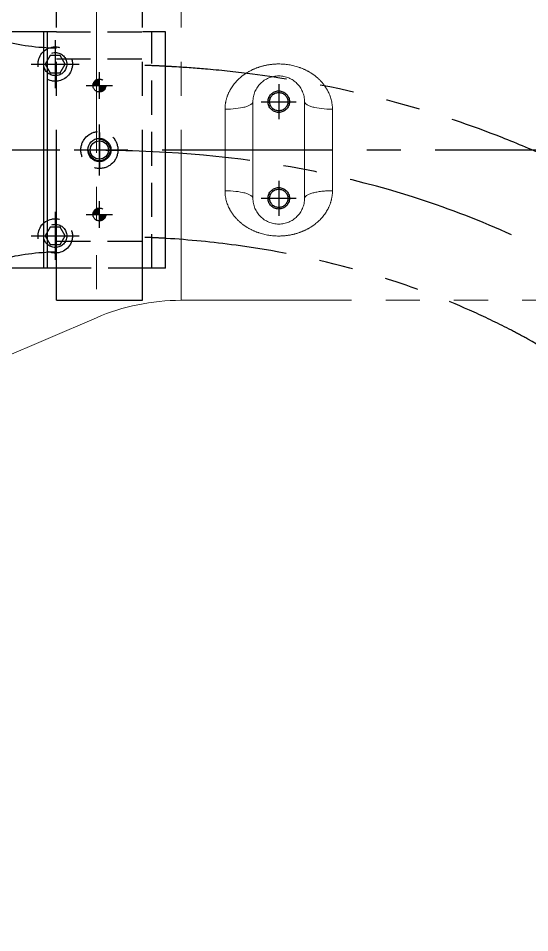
# Model space of a CAD drawing. Extents: x -2384 to 29887, y -2542 to 22350.
# Drawn here: x 2470.7 to 2708.7, y 4485 to 4910.8 of the extents above; entities that cross this region are included whole.
import ezdxf

# ---------------------------------------------------------------- set-up
doc = ezdxf.new("R2010")
doc.units = 0
doc.header["$LTSCALE"] = 63.5
doc.header["$MEASUREMENT"] = 0
for name, pattern in [('CENTER', [2, 1.25, -0.25, 0.25, -0.25]), ('HIDDEN', [0.375, 0.25, -0.125]), ('PHANTOM', [2.5, 1.25, -0.25, 0.25, -0.25, 0.25, -0.25])]:
    doc.linetypes.add(name, pattern=pattern)
doc.layers.get('0').update_dxf_attribs({"linetype": 'CONTINUOUS'})
for name, color, linetype in [('1', 4, 'HIDDEN'), ('2', 2, 'CENTER'), ('4', 6, 'PHANTOM'), ('Umbilical', 1, 'PHANTOM')]:
    doc.layers.add(name, color=color, linetype=linetype)

# ---------------------------------------------------------------- blocks, each defined once
blk = doc.blocks.new('DWLHM6pS', base_point=(19682.26, 2852.89))
for p, q in [((19682.26, 2849.89), (19679.26, 2852.89)), ((19679.61, 2852.89), (19682.26, 2850.25)), ((19679.97, 2852.89), (19682.26, 2850.61)), ((19680.33, 2852.89), (19682.26, 2850.97)), ((19680.69, 2852.89), (19682.26, 2851.33)), ((19681.05, 2852.89), (19682.26, 2851.69)), ((19681.41, 2852.89), (19682.26, 2852.05)), ((19681.77, 2852.89), (19682.26, 2852.41)), ((19682.13, 2852.89), (19682.26, 2852.77)), ((19682.26, 2855.89), (19685.26, 2852.89)), ((19682.26, 2855.53), (19684.9, 2852.89)), ((19682.26, 2855.17), (19684.54, 2852.89)), ((19682.26, 2854.81), (19684.18, 2852.89)), ((19682.26, 2854.46), (19683.82, 2852.89)), ((19682.26, 2854.1), (19683.46, 2852.89)), ((19682.26, 2853.74), (19683.1, 2852.89)), ((19682.26, 2853.38), (19682.74, 2852.89)), ((19682.26, 2853.02), (19682.38, 2852.89)), ((19682.64, 2855.87), (19685.23, 2853.28)), ((19683.09, 2855.77), (19685.14, 2853.73)), ((19683.71, 2855.52), (19684.88, 2854.34)), ((19679.28, 2852.51), (19681.87, 2849.92)), ((19679.37, 2852.05), (19681.42, 2850.01)), ((19679.63, 2851.44), (19680.8, 2850.27))]:
    blk.add_line(p, q)
blk.add_circle((19682.26, 2852.89), 3)
at = {"layer": '2'}
for p, q in [((19682.26, 2859.07), (19682.26, 2846.72)), ((19676.08, 2852.89), (19688.43, 2852.89))]:
    blk.add_line(p, q, dxfattribs=at)
blk = doc.blocks.new('CBOREM10x1-0000eS', base_point=(20607.06, 2546.46))
blk.add_circle((20607.06, 2546.46), 5.4)
at = {"layer": '1'}
blk.add_circle((20607.06, 2546.46), 8.62, dxfattribs=at)
at = {"layer": '2'}
for p, q in [((20607.06, 2558.26), (20607.06, 2534.66)), ((20595.26, 2546.46), (20618.86, 2546.46))]:
    blk.add_line(p, q, dxfattribs=at)
blk = doc.blocks.new('CLHOLEM10pH', base_point=(3099.8, 1005.99))
at = {"layer": '1'}
blk.add_circle((3099.8, 1005.99), 5.4, dxfattribs=at)
at = {"layer": '2'}
for p, q in [((3099.8, 1014.57), (3099.8, 997.42)), ((3091.23, 1005.99), (3108.38, 1005.99))]:
    blk.add_line(p, q, dxfattribs=at)
blk = doc.blocks.new('SHCSM10PS', base_point=(2107.68, 4878.69))
blk.add_lwpolyline([(2112.3, 4878.69), (2109.99, 4882.69), (2105.37, 4882.69), (2103.06, 4878.69), (2105.37, 4874.69), (2109.99, 4874.69), (2112.3, 4878.69), (2112.3, 4878.69)])
blk.add_circle((2107.68, 4878.69), 8)
at = {"layer": '2'}
for p, q in [((2107.68, 4889.87), (2107.68, 4867.52)), ((2096.51, 4878.69), (2118.86, 4878.69))]:
    blk.add_line(p, q, dxfattribs=at)
blk = doc.blocks.new('TAPHM10pS', base_point=(1160.49, 1248.89))
blk.add_circle((1160.49, 1248.89), 4.25)
at = {"layer": '1'}
blk.add_circle((1160.49, 1248.89), 5, dxfattribs=at)
at = {"layer": '2'}
for p, q in [((1160.49, 1257.06), (1160.49, 1240.71)), ((1152.31, 1248.89), (1168.66, 1248.89))]:
    blk.add_line(p, q, dxfattribs=at)
blk = doc.blocks.new('165F-TOP')
at = {"lineweight": 0}
for p, q in [((649.63, 78.09), (649.63, -78.09)), ((689.03, -70), (689.03, 70)), ((722.5, 0), (722.5, 22.5)), ((746.5, 22.5), (746.5, 0)), ((709.5, -18.98), (709.5, 18.98)), ((759.5, 18.98), (759.5, -18.98)), ((722.5, -22.5), (722.5, 0)), ((746.5, 0), (746.5, -22.5)), ((689.03, -70), (1249.58, -70)), ((604.56, -97.4), (649.63, -78.09))]:
    blk.add_line(p, q, dxfattribs=at)
for p, q in [((734.5, 30.67), (734.5, 14.32)), ((726.32, 22.5), (742.67, 22.5)), ((734.5, -14.32), (734.5, -30.67)), ((726.32, -22.5), (742.67, -22.5))]:
    blk.add_line(p, q)
for centre, radius in [((734.5, 22.5), 5), ((734.5, 22.5), 4.25), ((734.5, -22.5), 5), ((734.5, -22.5), 4.25)]:
    blk.add_circle(centre, radius)
for centre, radius, start, end in [((734.5, 22.5), 12, 0, 180), ((734.5, -22.5), 12, 180, 0), ((689.03, -170), 100, 90, 113.1986)]:
    blk.add_arc(centre, radius, start, end, dxfattribs=at)
for centre, major_axis, start_param, end_param in [((709.5, 22.5), (13, 0), 4.712389, 6.283185), ((759.5, 22.5), (-13, 0), 0, 1.570796), ((709.5, -22.5), (-13, 0), 3.141593, 4.712389), ((759.5, -22.5), (13, 0), 1.570796, 3.141593)]:
    blk.add_ellipse(centre, major_axis=major_axis, ratio=0.271084, start_param=start_param, end_param=end_param, dxfattribs=at)
for points in [[(709.5, 18.98), (709.5, 20.51), (709.7, 21.99), (710.43, 24.87), (710.98, 26.27), (713.05, 30.17), (715.01, 32.45), (718.49, 35.23), (719.77, 36.06), (722.42, 37.48), (723.82, 38.08), (726.74, 39.06), (728.27, 39.44), (731.35, 39.93), (732.91, 40.06), (737.65, 40.06), (740.77, 39.56), (745.18, 38.09), (746.58, 37.48), (749.23, 36.06), (750.5, 35.23), (752.83, 33.38), (753.89, 32.36), (755.78, 30.12), (756.63, 28.89), (758.7, 24.99), (759.5, 22.04), (759.5, 18.98)], [(759.5, -18.98), (759.5, -20.51), (759.3, -21.99), (758.57, -24.87), (758.02, -26.27), (755.95, -30.17), (753.99, -32.45), (750.51, -35.23), (749.23, -36.06), (746.58, -37.48), (745.18, -38.08), (742.26, -39.06), (740.73, -39.44), (737.65, -39.93), (736.09, -40.06), (731.35, -40.06), (728.23, -39.56), (723.82, -38.09), (722.42, -37.48), (719.77, -36.06), (718.5, -35.23), (716.17, -33.38), (715.11, -32.36), (713.22, -30.12), (712.37, -28.89), (710.3, -24.99), (709.5, -22.04), (709.5, -18.98)]]:
    blk.add_open_spline(points, degree=3, knots=[0, 0, 0, 0, 0.0625, 0.0625, 0.125, 0.125, 0.25, 0.25, 0.3125, 0.3125, 0.375, 0.375, 0.4375, 0.4375, 0.5, 0.5, 0.625, 0.625, 0.6875, 0.6875, 0.75, 0.75, 0.8125, 0.8125, 0.875, 0.875, 1, 1, 1, 1], dxfattribs=at)
at = {"layer": '2'}
blk.add_line((-589.77, 0), (1847.25, 0), dxfattribs=at)

msp = doc.modelspace()

# ---------------------------------------------------------------- linework, layer by layer
for p, q in [((2488.42, 4904.48), (2449.69, 4904.48)), ((2482.63, 4794.48), (2482.63, 4904.48)), ((2484.28, 4794.48), (2484.28, 4904.48)), ((2539.23, 4904.48), (2528.42, 4904.48)), ((2488.42, 4794.48), (2449.69, 4794.48)), ((2539.23, 4794.48), (2528.42, 4794.48))]:
    msp.add_line(p, q)
at = {"ltscale": 25.4}
msp.add_line((2539.23, 4794.48), (2539.23, 4904.48), dxfattribs=at)
at = {"layer": '1'}
for p, q in [((2488.42, 4904.48), (2528.42, 4904.48)), ((2532.88, 4794.48), (2532.88, 4904.48)), ((2488.42, 4891.98), (2528.42, 4891.98)), ((2488.42, 4806.98), (2528.42, 4806.98)), ((2528.42, 4794.48), (2488.42, 4794.48))]:
    msp.add_line(p, q, dxfattribs=at)
at = {"layer": '2'}
msp.add_spline([(3370.53, 4525.9), (3239.72, 4525.35), (3094.74, 4535.33), (2934.64, 4623.27), (2821.01, 4728.37), (2718.69, 4800.95), (2539.45, 4848.37), (2489.64, 4849.48)], degree=3, dxfattribs=at)
at = {"layer": 'Umbilical'}
for p, q in [((2488.42, 4779.48), (2488.42, 4919.48)), ((2528.42, 4779.48), (2528.42, 4919.48)), ((2488.42, 4779.48), (2528.42, 4779.48))]:
    msp.add_line(p, q, dxfattribs=at)
for centre, start, end in [((2490.51, 5011.67), 242.9921, 268.9595), ((2490.51, 4687.3), 91.0405, 117.0079)]:
    msp.add_arc(centre, 114.69, start, end, dxfattribs=at)
for points, knots in [([(3292.51, 4565.62), (3255.88, 4565.53), (3247.54, 4565.44), (3226.04, 4565.19), (3213.09, 4565.01), (3187.72, 4565.1), (3175.29, 4565.36), (3151.11, 4566.72), (3139.37, 4567.83), (3124.17, 4570.11), (3120.35, 4570.76), (3112.57, 4572.26), (3108.61, 4573.12), (3102, 4574.73), (3099.3, 4575.44), (3093.89, 4576.96), (3091.19, 4577.77), (3083.1, 4580.35), (3077.72, 4582.26), (3060.47, 4589), (3048.66, 4594.54), (3025.35, 4607.15), (3013.84, 4614.22), (2991.26, 4629.55), (2980.2, 4637.8), (2966.45, 4648.86), (2963.5, 4651.28), (2954.73, 4658.62), (2948.95, 4663.64), (2937.46, 4673.91), (2931.75, 4679.15), (2915.04, 4694.76), (2904.05, 4705.38), (2881.64, 4726.89), (2870.22, 4737.79), (2854.88, 4751.77), (2851.38, 4754.91), (2840.74, 4764.31), (2833.5, 4770.51), (2818.66, 4782.67), (2811.07, 4788.64), (2795.66, 4800.14), (2787.85, 4805.69), (2773.2, 4815.48), (2766.42, 4819.78), (2752.69, 4828), (2745.74, 4831.91), (2735.17, 4837.48), (2731.65, 4839.27), (2724.59, 4842.73), (2721.04, 4844.42), (2710.32, 4849.32), (2703.09, 4852.39), (2681.19, 4861.02), (2666.32, 4865.99), (2627.75, 4876.85), (2603.79, 4881.66), (2572.76, 4885.68), (2565.77, 4886.45), (2553.66, 4887.52), (2548.54, 4887.9), (2541.48, 4888.32), (2539.54, 4888.43), (2535.69, 4888.62), (2533.77, 4888.7), (2531.12, 4888.81), (2530.38, 4888.83), (2529.64, 4888.86)], [29.163867, 29.163867, 29.163867, 29.163867, 54.08143, 54.08143, 93.142795, 93.142795, 132.204161, 132.204161, 171.265526, 171.265526, 184.613031, 184.613031, 198.800761, 198.800761, 208.673498, 208.673498, 218.546235, 218.546235, 238.291709, 238.291709, 282.05853, 282.05853, 325.825351, 325.825351, 369.592171, 369.592171, 381.643206, 381.643206, 405.745274, 405.745274, 429.847342, 429.847342, 476.3254, 476.3254, 522.803457, 522.803457, 536.332169, 536.332169, 563.389593, 563.389593, 590.447017, 590.447017, 616.997444, 616.997444, 639.039965, 639.039965, 660.727846, 660.727846, 671.37706, 671.37706, 682.026275, 682.026275, 703.324703, 703.324703, 745.921561, 745.921561, 812.526567, 812.526567, 831.861555, 831.861555, 846.041044, 846.041044, 851.412935, 851.412935, 856.784827, 856.784827, 858.866706, 858.866706, 858.866706, 858.866706]), ([(3292.51, 4485.71), (3269.29, 4485.66), (3264.75, 4485.62), (3254.06, 4485.51), (3247.9, 4485.44), (3239.36, 4485.34), (3237, 4485.31), (3232.25, 4485.25), (3229.86, 4485.22), (3222.67, 4485.15), (3217.84, 4485.1), (3203.24, 4485.02), (3193.37, 4485.04), (3170.21, 4485.51), (3156.83, 4486.09), (3129.78, 4488.41), (3116.11, 4490.15), (3097.11, 4493.76), (3091.83, 4494.88), (3084.21, 4496.72), (3081.87, 4497.31), (3077.22, 4498.54), (3074.91, 4499.19), (3068, 4501.19), (3063.43, 4502.62), (3049.86, 4507.19), (3040.97, 4510.61), (3016.73, 4520.99), (3001.73, 4528.64), (2972.81, 4545.42), (2958.88, 4554.55), (2937.69, 4569.77), (2930.09, 4575.54), (2917.87, 4585.24), (2913.14, 4589.1), (2903.84, 4596.9), (2899.28, 4600.83), (2885.83, 4612.67), (2877.16, 4620.63), (2857.12, 4639.46), (2845.92, 4650.3), (2823.81, 4671.49), (2812.9, 4681.85), (2796.93, 4696.29), (2791.94, 4700.71), (2781.86, 4709.37), (2776.77, 4713.61), (2761.38, 4726.03), (2750.93, 4733.89), (2729.65, 4748.52), (2718.81, 4755.3), (2705.22, 4762.82), (2702.67, 4764.19), (2694.43, 4768.48), (2688.65, 4771.29), (2671.03, 4779.25), (2658.91, 4783.95), (2627.59, 4794.31), (2608.02, 4799.15), (2582.79, 4803.54), (2577.4, 4804.37), (2561.18, 4806.57), (2550.31, 4807.64), (2537.36, 4808.43), (2535.27, 4808.54), (2531.99, 4808.7), (2530.82, 4808.75), (2529.64, 4808.8)], [20.334508, 20.334508, 20.334508, 20.334508, 33.977431, 33.977431, 52.480062, 52.480062, 59.554249, 59.554249, 66.628436, 66.628436, 80.776809, 80.776809, 109.073556, 109.073556, 146.426776, 146.426776, 183.779995, 183.779995, 198.110891, 198.110891, 204.457632, 204.457632, 210.804374, 210.804374, 223.497857, 223.497857, 248.884823, 248.884823, 294.104544, 294.104544, 339.324266, 339.324266, 365.586384, 365.586384, 382.559266, 382.559266, 399.532148, 399.532148, 433.477911, 433.477911, 479.937882, 479.937882, 526.397853, 526.397853, 547.442886, 547.442886, 568.487919, 568.487919, 610.577985, 610.577985, 652.66805, 652.66805, 662.327825, 662.327825, 683.755001, 683.755001, 726.609352, 726.609352, 792.052943, 792.052943, 809.761036, 809.761036, 845.17722, 845.17722, 852.001819, 852.001819, 855.792101, 855.792101, 855.792101, 855.792101])]:
    msp.add_open_spline(points, degree=3, knots=knots, dxfattribs=at)

# ---------------------------------------------------------------- block references
for name, p in [('CLHOLEM10pH', (2487.88, 4889.48)), ('TAPHM10pS', (2508.42, 4849.48)), ('CLHOLEM10pH', (2487.88, 4809.48))]:
    msp.add_blockref(name, p)
at = {"rotation": 90}
msp.add_blockref('CBOREM10x1-0000eS', (2508.42, 4849.48), dxfattribs=at)
at = {"layer": '1'}
for p in [(2487.88, 4889.48), (2487.88, 4809.48)]:
    msp.add_blockref('SHCSM10PS', p, dxfattribs=at)
at = {"layer": '1', "rotation": 90}
for p in [(2508.42, 4879.48), (2508.42, 4819.48)]:
    msp.add_blockref('DWLHM6pS', p, dxfattribs=at)
at = {"layer": '4'}
msp.add_blockref('165F-TOP', (1857.38, 4849.48), dxfattribs=at)

doc.saveas('drawing.dxf')
